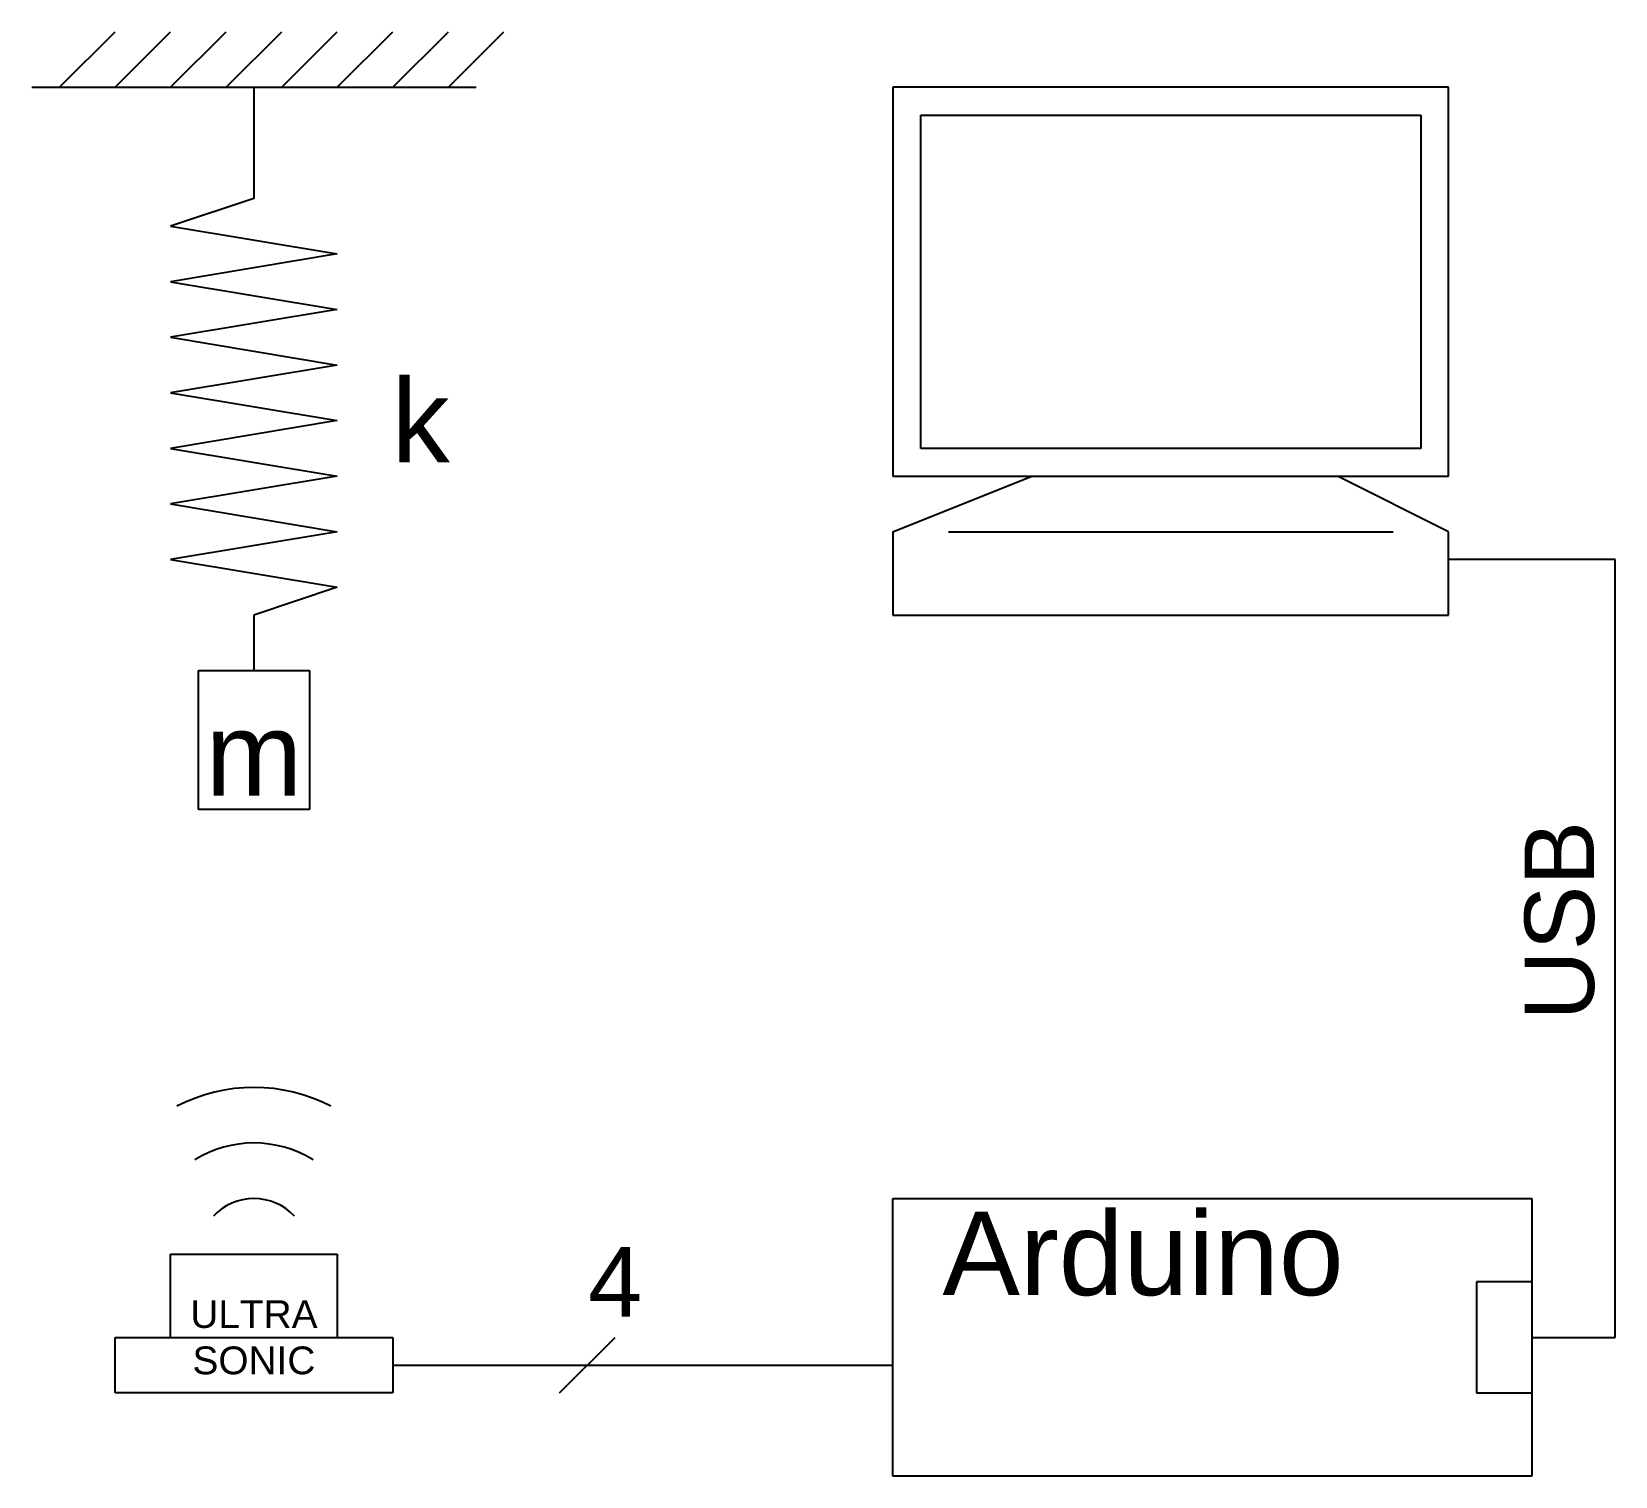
# Model space of a CAD drawing. Header units: millimetres. Extents: x 39 to 96, y 30 to 82.
import ezdxf

# ---------------------------------------------------------------- set-up
doc = ezdxf.new("R2010")
doc.units = ezdxf.units.MM
doc.layers.get('0').update_dxf_attribs({"lineweight": 25, "true_color": 0xffffff})
doc.layers.add('layer 1', color=7, linetype='Continuous', true_color=0x000000)
doc.styles.add('textstyle0', font='')
doc.styles.add('textstyle1', font='')
doc.styles.add('textstyle2', font='')
doc.styles.add('textstyle3', font='')
doc.styles.add('textstyle4', font='')
doc.styles.add('textstyle5', font='')
doc.styles.get('textstyle0').set_extended_font_data('Liberation Sans')
doc.styles.get('textstyle1').set_extended_font_data('Liberation Sans')
doc.styles.get('textstyle2').set_extended_font_data('Liberation Sans')
doc.styles.get('textstyle3').set_extended_font_data('Liberation Sans')
doc.styles.get('textstyle4').set_extended_font_data('Liberation Sans')
doc.styles.get('textstyle5').set_extended_font_data('Liberation Sans')

msp = doc.modelspace()

# ---------------------------------------------------------------- linework, layer by layer
for p, q in [((39, 80), (55, 80)), ((47, 80), (47, 76)), ((70, 80), (70, 66)), ((90, 80), (70, 80)), ((90, 66), (90, 80)), ((71, 79), (89, 79)), ((71, 67), (71, 79)), ((89, 79), (89, 67)), ((47, 76), (44, 75)), ((44, 75), (50, 74)), ((50, 74), (44, 73)), ((44, 73), (50, 72)), ((50, 72), (44, 71)), ((44, 71), (50, 70)), ((50, 70), (44, 69)), ((44, 69), (50, 68)), ((50, 68), (44, 67)), ((44, 67), (50, 66)), ((89, 67), (71, 67)), ((50, 66), (44, 65)), ((70, 66), (90, 66)), ((70, 64), (75, 66)), ((90, 64), (86, 66)), ((44, 65), (50, 64)), ((50, 64), (44, 63)), ((70, 64), (70, 61)), ((72, 64), (88, 64)), ((90, 61), (90, 64)), ((44, 63), (50, 62)), ((50, 62), (47, 61)), ((47, 61), (47, 59)), ((70, 61), (90, 61)), ((45, 59), (49, 59)), ((45, 54), (45, 59)), ((49, 59), (49, 54)), ((49, 54), (45, 54)), ((70, 30), (70, 40)), ((70, 40), (93, 40)), ((93, 40), (93, 30)), ((44, 35), (44, 38)), ((44, 38), (50, 38)), ((50, 38), (50, 35)), ((93, 37), (91, 37)), ((91, 37), (91, 33)), ((42, 33), (42, 35)), ((42, 35), (52, 35)), ((52, 35), (52, 33)), ((52, 33), (42, 33)), ((91, 33), (93, 33)), ((93, 30), (70, 30))]:
    msp.add_line(p, q)
at = {"layer": 'layer 1'}
for p, q in [((40, 80), (42, 82)), ((42, 80), (44, 82)), ((44, 80), (46, 82)), ((46, 80), (48, 82)), ((48, 80), (50, 82)), ((50, 80), (52, 82)), ((52, 80), (54, 82)), ((54, 80), (56, 82)), ((96, 63), (90, 63)), ((96, 35), (96, 63)), ((58, 33), (60, 35)), ((93, 35), (96, 35)), ((52, 34), (70, 34))]:
    msp.add_line(p, q, dxfattribs=at)
for radius, start, end in [(6, 62.4676, 117.5324), (4, 57.8454, 122.1546), (2, 43.2486, 136.7514)]:
    msp.add_arc((47, 38), radius, start, end, dxfattribs=at)

# ---------------------------------------------------------------- texts
at = {"layer": 'layer 1', "char_height": 1, "attachment_point": 5}
for s, insert, style in [('\\H3;k', (53, 68), 'textstyle2'), ('\\H3;m', (47, 56), 'textstyle5'), ('\\H3;Arduino', (79, 38), 'textstyle1'), ('\\H2.5;4', (60, 37), 'textstyle0'), ('ULTRA\\PSONIC', (47, 35), 'textstyle4')]:
    msp.add_mtext(s, dxfattribs=dict(at, insert=insert, style=style))
at = {"layer": 'layer 1', "insert": (94, 50), "char_height": 1, "attachment_point": 5, "rotation": 90, "style": 'textstyle3'}
msp.add_mtext('\\H2.5;USB', dxfattribs=at)

doc.saveas('drawing.dxf')
